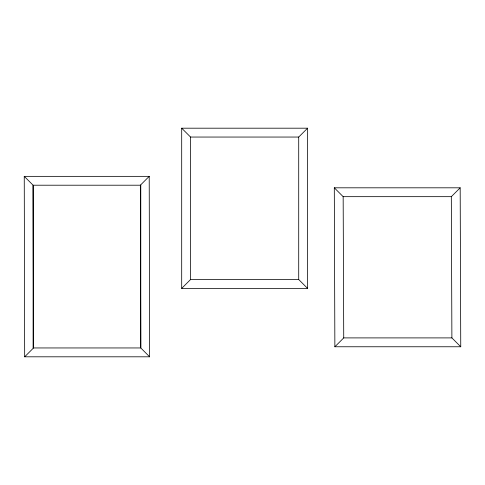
<?xml version="1.0" encoding="UTF-8"?>
<svg xmlns="http://www.w3.org/2000/svg" width="485" height="485" viewBox="0 0 485 485"><rect width="100%" height="100%" fill="white"/><g stroke="black" fill="none" stroke-linecap="round" stroke-linejoin="round"><path stroke-width="0.73" d="M149.21 176.352L140.353 185.209L140.777 347.951L149.635 356.808L24.674 356.808L24.25 176.352L149.21 176.352L149.635 356.808M24.674 356.808L33.532 347.951L33.107 185.209L24.25 176.352M307.575 288.387L298.712 279.53L298.712 137.049L307.575 128.192L181.693 128.192L181.693 288.387L307.575 288.387L307.575 128.192M181.693 288.387L190.55 279.53L190.55 137.049L181.693 128.192M334.304 187.81L343.162 196.667L451.323 196.667L460.18 187.81L460.75 346.763L334.868 346.763L334.304 187.81L460.18 187.81M334.868 346.763L343.732 337.899L451.893 337.899L460.75 346.763M190.55 137.049L298.712 137.049M190.55 279.53L298.712 279.53M451.323 196.667L451.893 337.899M343.162 196.667L343.732 337.899M140.777 185.209L33.107 185.209L33.107 347.951L140.777 347.951L140.777 185.209"/></g></svg>
